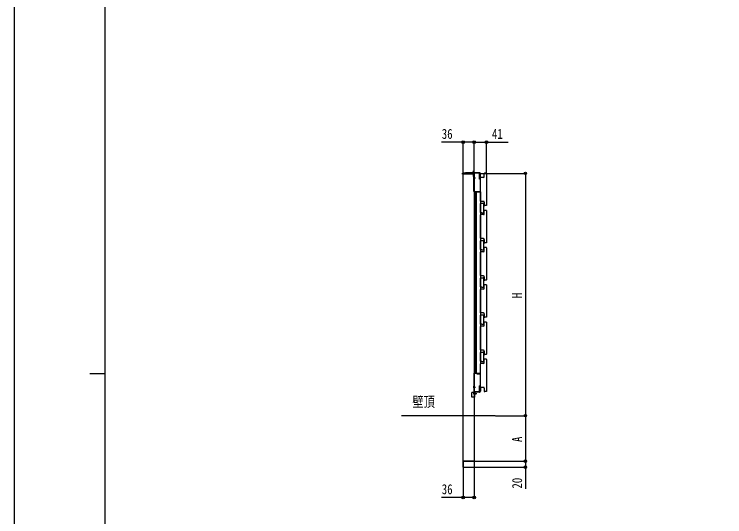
# Model space of a CAD drawing. Units: millimetres, scale not verified. Extents: x -4205 to 4205, y -2970 to 2970.
# Drawn here: x -4205 to -1858, y -348 to 1311 of the extents above; entities that cross this region are included whole.
import ezdxf
from ezdxf.enums import TextEntityAlignment as Align

# ---------------------------------------------------------------- set-up
doc = ezdxf.new("R2010")
doc.units = ezdxf.units.MM
doc.header["$LTSCALE"] = 16
for name, color, linetype in [('0-1_USER1', 3, 'Continuous'), ('0-3_YKK_A1', 4, 'Continuous'), ('0-4_YKK_D', 6, 'Continuous'), ('0-5_YKK_ZWAK', 7, 'Continuous')]:
    doc.layers.add(name, color=color, linetype=linetype)
doc.styles.add('ＭＳ ゴシック', font='')
doc.styles.get('ＭＳ ゴシック').set_extended_font_data('MS Gothic')

msp = doc.modelspace()

# ---------------------------------------------------------------- linework, layer by layer
at = {"layer": '0-3_YKK_A1'}
for p, q in [((-2723.99, 782.91), (-2723.99, 785.91)), ((-2690.19, 782.91), (-2723.99, 782.91)), ((-2722.79, 787.11), (-2669.03, 787.11)), ((-2721.99, -14.29), (-2721.99, 782.91)), ((-2712.99, 788.11), (-2669.03, 788.11)), ((-2685.22, 787.11), (-2693.17, 787.11)), ((-2691.27, 789.19), (-2690.34, 787.32)), ((-2690.34, 787.32), (-2689.19, 786.71)), ((-2690.19, 782.91), (-2685.99, 787.11)), ((-2689.62, 789.59), (-2689.62, 788.71)), ((-2689.19, 794.12), (-2689.19, 775.35)), ((-2689.19, 790.61), (-2689.19, 784.96)), ((-2668.51, 785.91), (-2687.19, 785.91)), ((-2686.44, 774.62), (-2686.44, 785.21)), ((-2685.99, 785.61), (-2685.99, 126.04)), ((-2685.99, 767.41), (-2685.99, 774.6)), ((-2666.83, 784.83), (-2667.46, 766.88)), ((-2665.83, 784.8), (-2666.32, 770.84)), ((-2666.1, 786.21), (-2665.54, 786.21)), ((-2664.54, 772.18), (-2664.54, 785.21)), ((-2652.29, 775.21), (-2652.29, 785.71)), ((-2651.12, 786.21), (-2651.79, 786.21)), ((-2650.91, 786.2), (-2650.58, 786.18)), ((-2646.62, 786.18), (-2650.37, 786.18)), ((-2646.41, 786.18), (-2646.08, 786.2)), ((-2645.19, 786.21), (-2645.87, 786.21)), ((-2644.69, 785.71), (-2644.69, 679.71)), ((-2689.49, 771.01), (-2681.29, 771.01)), ((-2687.96, 773.06), (-2686.14, 772.15)), ((-2687.96, 768.96), (-2686.14, 769.86)), ((-2686.44, 726.21), (-2686.44, 767.4)), ((-2685.99, 771.87), (-2686.14, 772.15)), ((-2685.99, 770.15), (-2686.14, 769.86)), ((-2665.29, 694.21), (-2665.29, 771.21)), ((-2655.29, 772.21), (-2664.29, 772.21)), ((-2685.44, 725.21), (-2665.54, 725.21)), ((-2678.79, 126.21), (-2678.79, 725.21)), ((-2678.49, 126.21), (-2678.49, 725.21)), ((-2664.99, 725.21), (-2664.99, 157.92)), ((-2665.29, 656.81), (-2665.29, 685.81)), ((-2655.29, 693.21), (-2664.29, 693.21)), ((-2664.29, 686.81), (-2661.49, 686.81)), ((-2661.49, 686.81), (-2661.08, 686.78)), ((-2660.85, 686.77), (-2656.43, 686.77)), ((-2656.2, 686.78), (-2655.79, 686.81)), ((-2655.79, 686.81), (-2655.69, 686.81)), ((-2654.69, 685.81), (-2654.69, 656.81)), ((-2652.29, 690.21), (-2652.29, 679.71)), ((-2652.29, 652.41), (-2652.29, 662.91)), ((-2651.12, 679.21), (-2651.79, 679.21)), ((-2651.12, 663.41), (-2651.79, 663.41)), ((-2650.91, 679.21), (-2650.58, 679.23)), ((-2650.91, 663.4), (-2650.58, 663.38)), ((-2646.62, 679.24), (-2650.37, 679.24)), ((-2646.62, 663.38), (-2650.37, 663.38)), ((-2646.41, 679.23), (-2646.08, 679.21)), ((-2646.41, 663.38), (-2646.08, 663.4)), ((-2645.19, 679.21), (-2645.87, 679.21)), ((-2645.19, 663.41), (-2645.87, 663.41)), ((-2644.69, 662.91), (-2644.69, 556.91)), ((-2665.29, 571.41), (-2665.29, 648.41)), ((-2661.49, 655.81), (-2664.29, 655.81)), ((-2655.29, 649.41), (-2664.29, 649.41)), ((-2661.49, 655.81), (-2661.08, 655.84)), ((-2660.85, 655.85), (-2656.43, 655.85)), ((-2656.2, 655.84), (-2655.79, 655.81)), ((-2655.69, 655.81), (-2655.79, 655.81)), ((-2655.29, 570.41), (-2664.29, 570.41)), ((-2664.29, 564.01), (-2661.49, 564.01)), ((-2661.49, 564.01), (-2661.08, 563.98)), ((-2660.85, 563.97), (-2656.43, 563.97)), ((-2656.2, 563.98), (-2655.79, 564.01)), ((-2655.79, 564.01), (-2655.69, 564.01)), ((-2652.29, 567.41), (-2652.29, 556.91)), ((-2665.29, 534.01), (-2665.29, 563.01)), ((-2654.69, 563.01), (-2654.69, 534.01)), ((-2652.29, 529.61), (-2652.29, 540.11)), ((-2651.12, 556.41), (-2651.79, 556.41)), ((-2651.12, 540.61), (-2651.79, 540.61)), ((-2650.91, 556.41), (-2650.58, 556.43)), ((-2650.91, 540.6), (-2650.58, 540.58)), ((-2646.62, 556.44), (-2650.37, 556.44)), ((-2646.62, 540.58), (-2650.37, 540.58)), ((-2646.41, 556.43), (-2646.08, 556.41)), ((-2646.41, 540.58), (-2646.08, 540.6)), ((-2645.19, 556.41), (-2645.87, 556.41)), ((-2645.19, 540.61), (-2645.87, 540.61)), ((-2644.69, 540.11), (-2644.69, 434.11)), ((-2665.29, 448.61), (-2665.29, 525.61)), ((-2661.49, 533.01), (-2664.29, 533.01)), ((-2655.29, 526.61), (-2664.29, 526.61)), ((-2661.49, 533.01), (-2661.08, 533.04)), ((-2660.85, 533.05), (-2656.43, 533.05)), ((-2656.2, 533.04), (-2655.79, 533.01)), ((-2655.69, 533.01), (-2655.79, 533.01)), ((-2655.29, 447.61), (-2664.29, 447.61)), ((-2665.29, 411.21), (-2665.29, 440.21)), ((-2664.29, 441.21), (-2661.49, 441.21)), ((-2661.49, 441.21), (-2661.08, 441.18)), ((-2660.85, 441.17), (-2656.43, 441.17)), ((-2656.2, 441.18), (-2655.79, 441.21)), ((-2655.79, 441.21), (-2655.69, 441.21)), ((-2654.69, 440.21), (-2654.69, 411.21)), ((-2652.29, 444.61), (-2652.29, 434.11)), ((-2651.12, 433.61), (-2651.79, 433.61)), ((-2650.91, 433.61), (-2650.58, 433.63)), ((-2646.62, 433.64), (-2650.37, 433.64)), ((-2646.41, 433.63), (-2646.08, 433.61)), ((-2645.19, 433.61), (-2645.87, 433.61)), ((-2665.29, 325.81), (-2665.29, 402.81)), ((-2661.49, 410.21), (-2664.29, 410.21)), ((-2655.29, 403.81), (-2664.29, 403.81)), ((-2661.49, 410.21), (-2661.08, 410.24)), ((-2660.85, 410.25), (-2656.43, 410.25)), ((-2656.2, 410.24), (-2655.79, 410.21)), ((-2655.69, 410.21), (-2655.79, 410.21)), ((-2652.29, 406.81), (-2652.29, 417.31)), ((-2651.12, 417.81), (-2651.79, 417.81)), ((-2650.91, 417.8), (-2650.58, 417.78)), ((-2646.62, 417.78), (-2650.37, 417.78)), ((-2646.41, 417.78), (-2646.08, 417.8)), ((-2645.19, 417.81), (-2645.87, 417.81)), ((-2644.69, 417.31), (-2644.69, 311.31)), ((-2665.29, 288.41), (-2665.29, 317.41)), ((-2655.29, 324.81), (-2664.29, 324.81)), ((-2664.29, 318.41), (-2661.49, 318.41)), ((-2661.49, 318.41), (-2661.08, 318.38)), ((-2660.85, 318.37), (-2656.43, 318.37)), ((-2656.2, 318.38), (-2655.79, 318.41)), ((-2655.79, 318.41), (-2655.69, 318.41)), ((-2654.69, 317.41), (-2654.69, 288.41)), ((-2652.29, 321.81), (-2652.29, 311.31)), ((-2651.12, 310.81), (-2651.79, 310.81)), ((-2650.91, 310.81), (-2650.58, 310.83)), ((-2646.62, 310.84), (-2650.37, 310.84)), ((-2646.41, 310.83), (-2646.08, 310.81)), ((-2645.19, 310.81), (-2645.87, 310.81)), ((-2661.49, 287.41), (-2664.29, 287.41)), ((-2661.49, 287.41), (-2661.08, 287.44)), ((-2660.85, 287.45), (-2656.43, 287.45)), ((-2656.2, 287.44), (-2655.79, 287.41)), ((-2655.69, 287.41), (-2655.79, 287.41)), ((-2652.29, 284.01), (-2652.29, 294.51)), ((-2651.12, 295.01), (-2651.79, 295.01)), ((-2650.91, 295), (-2650.58, 294.98)), ((-2646.62, 294.98), (-2650.37, 294.98)), ((-2646.41, 294.98), (-2646.08, 295)), ((-2645.19, 295.01), (-2645.87, 295.01)), ((-2644.69, 294.51), (-2644.69, 188.51)), ((-2665.29, 203.01), (-2665.29, 280.01)), ((-2655.29, 281.01), (-2664.29, 281.01)), ((-2665.29, 165.61), (-2665.29, 194.61)), ((-2655.29, 202.01), (-2664.29, 202.01)), ((-2664.29, 195.61), (-2661.49, 195.61)), ((-2661.49, 195.61), (-2661.08, 195.58)), ((-2660.85, 195.57), (-2656.43, 195.57)), ((-2656.2, 195.58), (-2655.79, 195.61)), ((-2655.79, 195.61), (-2655.69, 195.61)), ((-2654.69, 194.61), (-2654.69, 165.61)), ((-2652.29, 199.01), (-2652.29, 188.51)), ((-2651.12, 188.01), (-2651.79, 188.01)), ((-2650.91, 188.01), (-2650.58, 188.03)), ((-2646.62, 188.04), (-2650.37, 188.04)), ((-2646.41, 188.03), (-2646.08, 188.01)), ((-2645.19, 188.01), (-2645.87, 188.01)), ((-2661.49, 164.61), (-2664.29, 164.61)), ((-2661.49, 164.61), (-2661.08, 164.64)), ((-2660.85, 164.65), (-2656.43, 164.65)), ((-2656.2, 164.64), (-2655.79, 164.61)), ((-2655.69, 164.61), (-2655.79, 164.61)), ((-2652.29, 161.21), (-2652.29, 171.71)), ((-2651.12, 172.21), (-2651.79, 172.21)), ((-2650.91, 172.2), (-2650.58, 172.18)), ((-2646.62, 172.18), (-2650.37, 172.18)), ((-2646.41, 172.18), (-2646.08, 172.2)), ((-2645.19, 172.21), (-2645.87, 172.21)), ((-2644.69, 171.71), (-2644.69, 65.71)), ((-2665.29, 80.21), (-2665.29, 157.21)), ((-2655.29, 158.21), (-2664.29, 158.21)), ((-2686.44, 125.21), (-2686.44, 84.02)), ((-2685.99, 126.04), (-2685.99, 46.71)), ((-2685.44, 126.21), (-2665.54, 126.21)), ((-2683.19, 126.21), (-2664.99, 126.21)), ((-2689.49, 80.41), (-2681.29, 80.41)), ((-2687.96, 82.46), (-2686.14, 81.55)), ((-2687.96, 78.36), (-2686.14, 79.26)), ((-2686.44, 76.8), (-2686.44, 66.21)), ((-2685.99, 81.27), (-2686.14, 81.55)), ((-2685.99, 79.55), (-2686.14, 79.26)), ((-2685.99, 76.81), (-2685.99, 84)), ((-2668.39, 79.74), (-2667.79, 84.74)), ((-2667.59, 65.74), (-2668.39, 79.74)), ((-2665.81, 84.5), (-2667.79, 84.74)), ((-2666.39, 79.68), (-2665.81, 84.5)), ((-2665.6, 65.85), (-2666.39, 79.68)), ((-2664.54, 79.24), (-2664.54, 66.21)), ((-2655.29, 79.21), (-2664.29, 79.21)), ((-2652.29, 76.21), (-2652.29, 65.71)), ((-2692.99, 46.74), (-2692.99, 62.74)), ((-2683.99, 62.74), (-2692.99, 62.74)), ((-2676.49, 57.71), (-2689.53, 57.71)), ((-2685.99, 62.74), (-2685.99, 63.24)), ((-2685.44, 65.21), (-2665.54, 65.21)), ((-2683.99, 46.74), (-2683.99, 63.24)), ((-2683.99, 61.96), (-2683.99, 55.71)), ((-2683.99, 61.96), (-2683.48, 61.96)), ((-2683.99, 53.46), (-2683.99, 59.71)), ((-2683.99, 53.46), (-2683.48, 53.46)), ((-2683.49, 65.74), (-2667.59, 65.74)), ((-2667.59, 63.74), (-2683.49, 63.74)), ((-2683.48, 61.96), (-2683.48, 55.71)), ((-2683.48, 53.46), (-2683.48, 59.71)), ((-2651.12, 65.21), (-2651.79, 65.21)), ((-2650.91, 65.21), (-2650.58, 65.23)), ((-2646.62, 65.24), (-2650.37, 65.24)), ((-2646.41, 65.23), (-2646.08, 65.21)), ((-2645.19, 65.21), (-2645.87, 65.21)), ((-2683.99, 46.74), (-2692.99, 46.74)), ((-2685.99, 46.71), (-2685.99, -14.29)), ((-2616.66, -14.29), (-2925.87, -14.29)), ((-2685.99, -14.29), (-2685.99, -164.29)), ((-2685.79, -165.29), (-2722.19, -165.29)), ((-2722.19, -184.29), (-2685.79, -184.29))]:
    msp.add_line(p, q, dxfattribs=at)
for points in [[(-2688.77, 789.59), (-2688.77, 788.71), (-2689.62, 788.71)], [(-2687.12, 789.19), (-2688.05, 787.32), (-2689.19, 786.71)], [(-2667.46, 766.88), (-2668.66, 766.92), (-2668.01, 785.39)], [(-2664.99, 725.21), (-2683.19, 725.21), (-2683.19, 126.21)], [(-2681.9, 59.78), (-2683.8, 58.85), (-2684.41, 57.71)], [(-2681.9, 55.63), (-2683.8, 56.56), (-2684.41, 57.71)], [(-2685.99, -164.29), (-2721.99, -164.29), (-2721.99, -14.29)], [(-2722.19, -184.29), (-2722.19, -164.29), (-2685.79, -164.29), (-2685.79, -184.29)]]:
    msp.add_lwpolyline(points, dxfattribs=at)
msp.add_lwpolyline([(-2667.74, 122.71), (-2675.74, 122.71), (-2675.74, 124.71), (-2667.74, 124.71)], close=True, dxfattribs=at)
for centre, radius, start, end in [((-2722.79, 785.91), 1.2, 90, 180), ((-2712.99, 787.11), 1, 90, 180), ((-2693.17, 787.38), 0.274, 142.28591, 270), ((-2689.19, 784.31), 5.3, 94.59941, 142.28591), ((-2689.19, 784.31), 5.3, 37.71409, 85.40059), ((-2684.29, 771.01), 4.2, 117.28096, 242.71904), ((-2685.44, 785.21), 1, 135.57186, 180), ((-2686.15, 774.6), 0.154, 0, 117.28096), ((-2685.22, 787.38), 0.274, 270, 37.71409), ((-2669.03, 784.91), 3.2, 358, 90), ((-2669.03, 784.91), 2.2, 358, 90), ((-2668.51, 785.41), 0.5, 358, 90), ((-2665.54, 785.21), 1, 0, 90), ((-2655.29, 775.21), 3, 270, 0), ((-2651.79, 785.71), 0.5, 90, 180), ((-2645.19, 785.71), 0.5, 0, 90), ((-2686.15, 767.41), 0.154, 242.71904, 0), ((-2667.32, 770.88), 1, 268, 358), ((-2664.29, 771.21), 1, 90, 180), ((-2685.44, 726.21), 1, 180, 270), ((-2666.05, 708.2), 0.154, 0, 117.28096), ((-2665.54, 726.21), 1, 270, 303.36701), ((-2666.05, 701.01), 0.154, 242.71904, 0), ((-2664.29, 694.21), 1, 180, 270), ((-2655.69, 685.81), 1, 0, 90), ((-2655.29, 690.21), 3, 0, 90), ((-2651.79, 679.71), 0.5, 180, 270), ((-2651.79, 662.91), 0.5, 90, 180), ((-2645.19, 679.71), 0.5, 270, 0), ((-2645.19, 662.91), 0.5, 0, 90), ((-2664.29, 648.41), 1, 90, 180), ((-2655.29, 652.41), 3, 270, 0), ((-2664.29, 571.41), 1, 180, 270), ((-2655.69, 563.01), 1, 0, 90), ((-2655.29, 567.41), 3, 0, 90), ((-2651.79, 556.91), 0.5, 180, 270), ((-2651.79, 540.11), 0.5, 90, 180), ((-2645.19, 556.91), 0.5, 270, 0), ((-2645.19, 540.11), 0.5, 0, 90), ((-2664.29, 525.61), 1, 90, 180), ((-2655.29, 529.61), 3, 270, 0), ((-2664.29, 448.61), 1, 180, 270), ((-2655.29, 444.61), 3, 0, 90), ((-2655.69, 440.21), 1, 0, 90), ((-2651.79, 434.11), 0.5, 180, 270), ((-2645.19, 434.11), 0.5, 270, 0), ((-2664.29, 402.81), 1, 90, 180), ((-2655.29, 406.81), 3, 270, 0), ((-2651.79, 417.31), 0.5, 90, 180), ((-2645.19, 417.31), 0.5, 0, 90), ((-2664.29, 325.81), 1, 180, 270), ((-2655.69, 317.41), 1, 0, 90), ((-2655.29, 321.81), 3, 0, 90), ((-2651.79, 311.31), 0.5, 180, 270), ((-2645.19, 311.31), 0.5, 270, 0), ((-2655.29, 284.01), 3, 270, 0), ((-2651.79, 294.51), 0.5, 90, 180), ((-2645.19, 294.51), 0.5, 0, 90), ((-2664.29, 280.01), 1, 90, 180), ((-2664.29, 203.01), 1, 180, 270), ((-2655.69, 194.61), 1, 0, 90), ((-2655.29, 199.01), 3, 0, 90), ((-2651.79, 188.51), 0.5, 180, 270), ((-2645.19, 188.51), 0.5, 270, 0), ((-2651.79, 171.71), 0.5, 90, 180), ((-2645.19, 171.71), 0.5, 0, 90), ((-2664.29, 157.21), 1, 90, 180), ((-2655.29, 161.21), 3, 270, 0), ((-2685.44, 125.21), 1, 90, 180), ((-2665.54, 125.21), 1, 56.63299, 90), ((-2684.29, 80.41), 4.2, 117.28096, 242.71904), ((-2686.15, 84), 0.154, 0, 117.28096), ((-2686.15, 76.81), 0.154, 242.71904, 0), ((-2664.29, 80.21), 1, 180, 270), ((-2655.29, 76.21), 3, 0, 90), ((-2685.44, 66.21), 1, 180, 270), ((-2683.49, 63.24), 2.5, 90, 180), ((-2683.49, 63.24), 0.5, 90, 180), ((-2687.02, 57.71), 5.53, 43.21261, 50.20587), ((-2687.02, 57.71), 5.53, 309.79413, 316.78739), ((-2687.02, 57.71), 5.53, 316.78739, 43.21261), ((-2667.59, 65.74), 2, 270, 3.27049), ((-2665.54, 66.21), 1, 270, 0), ((-2651.79, 65.71), 0.5, 180, 270), ((-2645.19, 65.71), 0.5, 270, 0)]:
    msp.add_arc(centre, radius, start, end, dxfattribs=at)
for centre, major_axis, ratio, start_param, end_param in [((-2651.12, 786.19), (-0.3, 0), 0.061163, 3.9269908, 4.712389), ((-2650.37, 786.2), (-0.3, 0), 0.061163, 0.7853982, 1.5707963), ((-2646.62, 786.2), (-0.3, 0), 0.061163, 1.5707963, 2.3561945), ((-2645.87, 786.19), (-0.3, 0), 0.061163, 4.712389, 5.4977871), ((-2664.29, 685.81), (-0.71, 0.71), 0.99628, 5.4996506, 7.06672), ((-2660.85, 686.79), (0.3, 0), 0.061163, 3.8363309, 4.712389), ((-2656.43, 686.79), (0.3, 0), 0.061163, 4.712389, 5.588447), ((-2651.12, 679.23), (-0.3, 0), 0.061163, 1.5707963, 2.3561945), ((-2651.12, 663.39), (-0.3, 0), 0.061163, 3.9269908, 4.712389), ((-2650.37, 679.22), (-0.3, 0), 0.061163, 4.712389, 5.4977871), ((-2650.37, 663.4), (-0.3, 0), 0.061163, 0.7853982, 1.5707963), ((-2646.62, 679.22), (-0.3, 0), 0.061163, 3.9269908, 4.712389), ((-2646.62, 663.4), (-0.3, 0), 0.061163, 1.5707963, 2.3561945), ((-2645.87, 679.23), (-0.3, 0), 0.061163, 0.7853982, 1.5707963), ((-2645.87, 663.39), (-0.3, 0), 0.061163, 4.712389, 5.4977871), ((-2664.29, 656.81), (-0.71, -0.71), 0.99628, 5.4996506, 7.06672), ((-2660.85, 655.83), (0.3, 0), 0.061163, 1.5707963, 2.4468544), ((-2656.43, 655.83), (0.3, 0), 0.061163, 0.6947383, 1.5707963), ((-2655.69, 656.81), (0.71, -0.71), 0.99628, 5.4996506, 7.06672), ((-2664.29, 563.01), (-0.71, 0.71), 0.99628, 5.4996506, 7.06672), ((-2660.85, 563.99), (0.3, 0), 0.061163, 3.8363309, 4.712389), ((-2656.43, 563.99), (0.3, 0), 0.061163, 4.712389, 5.588447), ((-2651.12, 556.43), (-0.3, 0), 0.061163, 1.5707963, 2.3561945), ((-2651.12, 540.59), (-0.3, 0), 0.061163, 3.9269908, 4.712389), ((-2650.37, 556.42), (-0.3, 0), 0.061163, 4.712389, 5.4977871), ((-2650.37, 540.6), (-0.3, 0), 0.061163, 0.7853982, 1.5707963), ((-2646.62, 556.42), (-0.3, 0), 0.061163, 3.9269908, 4.712389), ((-2646.62, 540.6), (-0.3, 0), 0.061163, 1.5707963, 2.3561945), ((-2645.87, 556.43), (-0.3, 0), 0.061163, 0.7853982, 1.5707963), ((-2645.87, 540.59), (-0.3, 0), 0.061163, 4.712389, 5.4977871), ((-2664.29, 534.01), (-0.71, -0.71), 0.99628, 5.4996506, 7.06672), ((-2660.85, 533.03), (0.3, 0), 0.061163, 1.5707963, 2.4468544), ((-2656.43, 533.03), (0.3, 0), 0.061163, 0.6947383, 1.5707963), ((-2655.69, 534.01), (0.71, -0.71), 0.99628, 5.4996506, 7.06672), ((-2664.29, 440.21), (-0.71, 0.71), 0.99628, 5.4996506, 7.06672), ((-2660.85, 441.19), (0.3, 0), 0.061163, 3.8363309, 4.712389), ((-2656.43, 441.19), (0.3, 0), 0.061163, 4.712389, 5.588447), ((-2651.12, 433.63), (-0.3, 0), 0.061163, 1.5707963, 2.3561945), ((-2650.37, 433.62), (-0.3, 0), 0.061163, 4.712389, 5.4977871), ((-2646.62, 433.62), (-0.3, 0), 0.061163, 3.9269908, 4.712389), ((-2645.87, 433.63), (-0.3, 0), 0.061163, 0.7853982, 1.5707963), ((-2664.29, 411.21), (-0.71, -0.71), 0.99628, 5.4996506, 7.06672), ((-2660.85, 410.23), (0.3, 0), 0.061163, 1.5707963, 2.4468544), ((-2656.43, 410.23), (0.3, 0), 0.061163, 0.6947383, 1.5707963), ((-2655.69, 411.21), (0.71, -0.71), 0.99628, 5.4996506, 7.06672), ((-2651.12, 417.79), (-0.3, 0), 0.061163, 3.9269908, 4.712389), ((-2650.37, 417.8), (-0.3, 0), 0.061163, 0.7853982, 1.5707963), ((-2646.62, 417.8), (-0.3, 0), 0.061163, 1.5707963, 2.3561945), ((-2645.87, 417.79), (-0.3, 0), 0.061163, 4.712389, 5.4977871), ((-2664.29, 317.41), (-0.71, 0.71), 0.99628, 5.4996506, 7.06672), ((-2660.85, 318.39), (0.3, 0), 0.061163, 3.8363309, 4.712389), ((-2656.43, 318.39), (0.3, 0), 0.061163, 4.712389, 5.588447), ((-2651.12, 310.83), (-0.3, 0), 0.061163, 1.5707963, 2.3561945), ((-2650.37, 310.82), (-0.3, 0), 0.061163, 4.712389, 5.4977871), ((-2646.62, 310.82), (-0.3, 0), 0.061163, 3.9269908, 4.712389), ((-2645.87, 310.83), (-0.3, 0), 0.061163, 0.7853982, 1.5707963), ((-2664.29, 288.41), (-0.71, -0.71), 0.99628, 5.4996506, 7.06672), ((-2660.85, 287.43), (0.3, 0), 0.061163, 1.5707963, 2.4468544), ((-2656.43, 287.43), (0.3, 0), 0.061163, 0.6947383, 1.5707963), ((-2655.69, 288.41), (0.71, -0.71), 0.99628, 5.4996506, 7.06672), ((-2651.12, 294.99), (-0.3, 0), 0.061163, 3.9269908, 4.712389), ((-2650.37, 295), (-0.3, 0), 0.061163, 0.7853982, 1.5707963), ((-2646.62, 295), (-0.3, 0), 0.061163, 1.5707963, 2.3561945), ((-2645.87, 294.99), (-0.3, 0), 0.061163, 4.712389, 5.4977871), ((-2664.29, 194.61), (-0.71, 0.71), 0.99628, 5.4996506, 7.06672), ((-2660.85, 195.59), (0.3, 0), 0.061163, 3.8363309, 4.712389), ((-2656.43, 195.59), (0.3, 0), 0.061163, 4.712389, 5.588447), ((-2651.12, 188.03), (-0.3, 0), 0.061163, 1.5707963, 2.3561945), ((-2650.37, 188.02), (-0.3, 0), 0.061163, 4.712389, 5.4977871), ((-2646.62, 188.02), (-0.3, 0), 0.061163, 3.9269908, 4.712389), ((-2645.87, 188.03), (-0.3, 0), 0.061163, 0.7853982, 1.5707963), ((-2664.29, 165.61), (-0.71, -0.71), 0.99628, 5.4996506, 7.06672), ((-2660.85, 164.63), (0.3, 0), 0.061163, 1.5707963, 2.4468544), ((-2656.43, 164.63), (0.3, 0), 0.061163, 0.6947383, 1.5707963), ((-2655.69, 165.61), (0.71, -0.71), 0.99628, 5.4996506, 7.06672), ((-2651.12, 172.19), (-0.3, 0), 0.061163, 3.9269908, 4.712389), ((-2650.37, 172.2), (-0.3, 0), 0.061163, 0.7853982, 1.5707963), ((-2646.62, 172.2), (-0.3, 0), 0.061163, 1.5707963, 2.3561945), ((-2645.87, 172.19), (-0.3, 0), 0.061163, 4.712389, 5.4977871), ((-2651.12, 65.23), (-0.3, 0), 0.061163, 1.5707963, 2.3561945), ((-2650.37, 65.22), (-0.3, 0), 0.061163, 4.712389, 5.4977871), ((-2646.62, 65.22), (-0.3, 0), 0.061163, 3.9269908, 4.712389), ((-2645.87, 65.23), (-0.3, 0), 0.061163, 0.7853982, 1.5707963)]:
    msp.add_ellipse(centre, major_axis=major_axis, ratio=ratio, start_param=start_param, end_param=end_param, dxfattribs=at)
at = {"layer": '0-4_YKK_D'}
for p, q in [((-2721.99, 783.61), (-2721.99, 889.69)), ((-2685.99, 786.61), (-2685.99, 889.69)), ((-2685.99, 783.61), (-2685.99, 889.69)), ((-2644.99, 786.41), (-2644.99, 889.69)), ((-2668.97, 785.71), (-2515.66, 785.71)), ((-2516.66, 785.71), (-2516.66, -14.29)), ((-2615.66, -14.29), (-2515.66, -14.29)), ((-2615.66, -14.29), (-2515.66, -14.29)), ((-2516.66, -14.29), (-2516.66, -164.29)), ((-2684.79, -164.29), (-2515.66, -164.29)), ((-2684.79, -164.29), (-2515.66, -164.29)), ((-2721.99, -165.29), (-2721.99, -285.29)), ((-2685.99, -165.29), (-2685.99, -285.29)), ((-2684.79, -184.29), (-2515.66, -184.29))]:
    msp.add_line(p, q, dxfattribs=at)
for points in [[(-2685.99, 888.69), (-2721.99, 888.69), (-2793.79, 888.69)], [(-2685.99, 888.69), (-2644.99, 888.69), (-2573.19, 888.69)], [(-2516.66, -164.29), (-2516.66, -184.29), (-2516.66, -256.09)], [(-2685.99, -284.29), (-2721.99, -284.29), (-2793.79, -284.29)]]:
    msp.add_lwpolyline(points, dxfattribs=at)
for centre in [(-2721.99, 888.69), (-2685.99, 888.69), (-2685.99, 888.69), (-2644.99, 888.69), (-2516.66, 785.71), (-2516.66, -14.29), (-2516.66, -14.29), (-2516.66, -164.29), (-2516.66, -164.29), (-2516.66, -184.29), (-2721.99, -284.29), (-2685.99, -284.29)]:
    msp.add_circle(centre, 4.25, dxfattribs=at)
at = {"layer": '0-5_YKK_ZWAK'}
for p, q in [((-3904.98, -2525), (-3904.98, 2775)), ((-3954.98, 125), (-3904.98, 125))]:
    msp.add_line(p, q, dxfattribs=at)
msp.add_lwpolyline([(-4205, -2970), (4205, -2970), (4205, 2970), (-4205, 2970)], close=True, dxfattribs=at)

# ---------------------------------------------------------------- texts
at = {"layer": '0-1_USER1', "style": 'ＭＳ ゴシック', "width": 0.8}
msp.add_text('壁頂', height=33.99, dxfattribs=at).set_placement((-2889.72, 4.41), align=Align.BOTTOM_LEFT)
at = {"layer": '0-4_YKK_D', "style": 'ＭＳ ゴシック', "width": 0.8}
for s, p in [('36', (-2792.79, 889.69)), ('41', (-2626.99, 889.69)), ('36', (-2792.79, -283.29))]:
    msp.add_text(s, height=32.99, dxfattribs=at).set_placement(p, align=Align.BOTTOM_LEFT)
for s, p in [('H', (-2517.46, 373.71)), ('A', (-2517.46, -101.29)), ('20', (-2517.66, -255.09))]:
    msp.add_text(s, height=32.99, rotation=90, dxfattribs=at).set_placement(p, align=Align.BOTTOM_LEFT)

doc.saveas('drawing.dxf')
